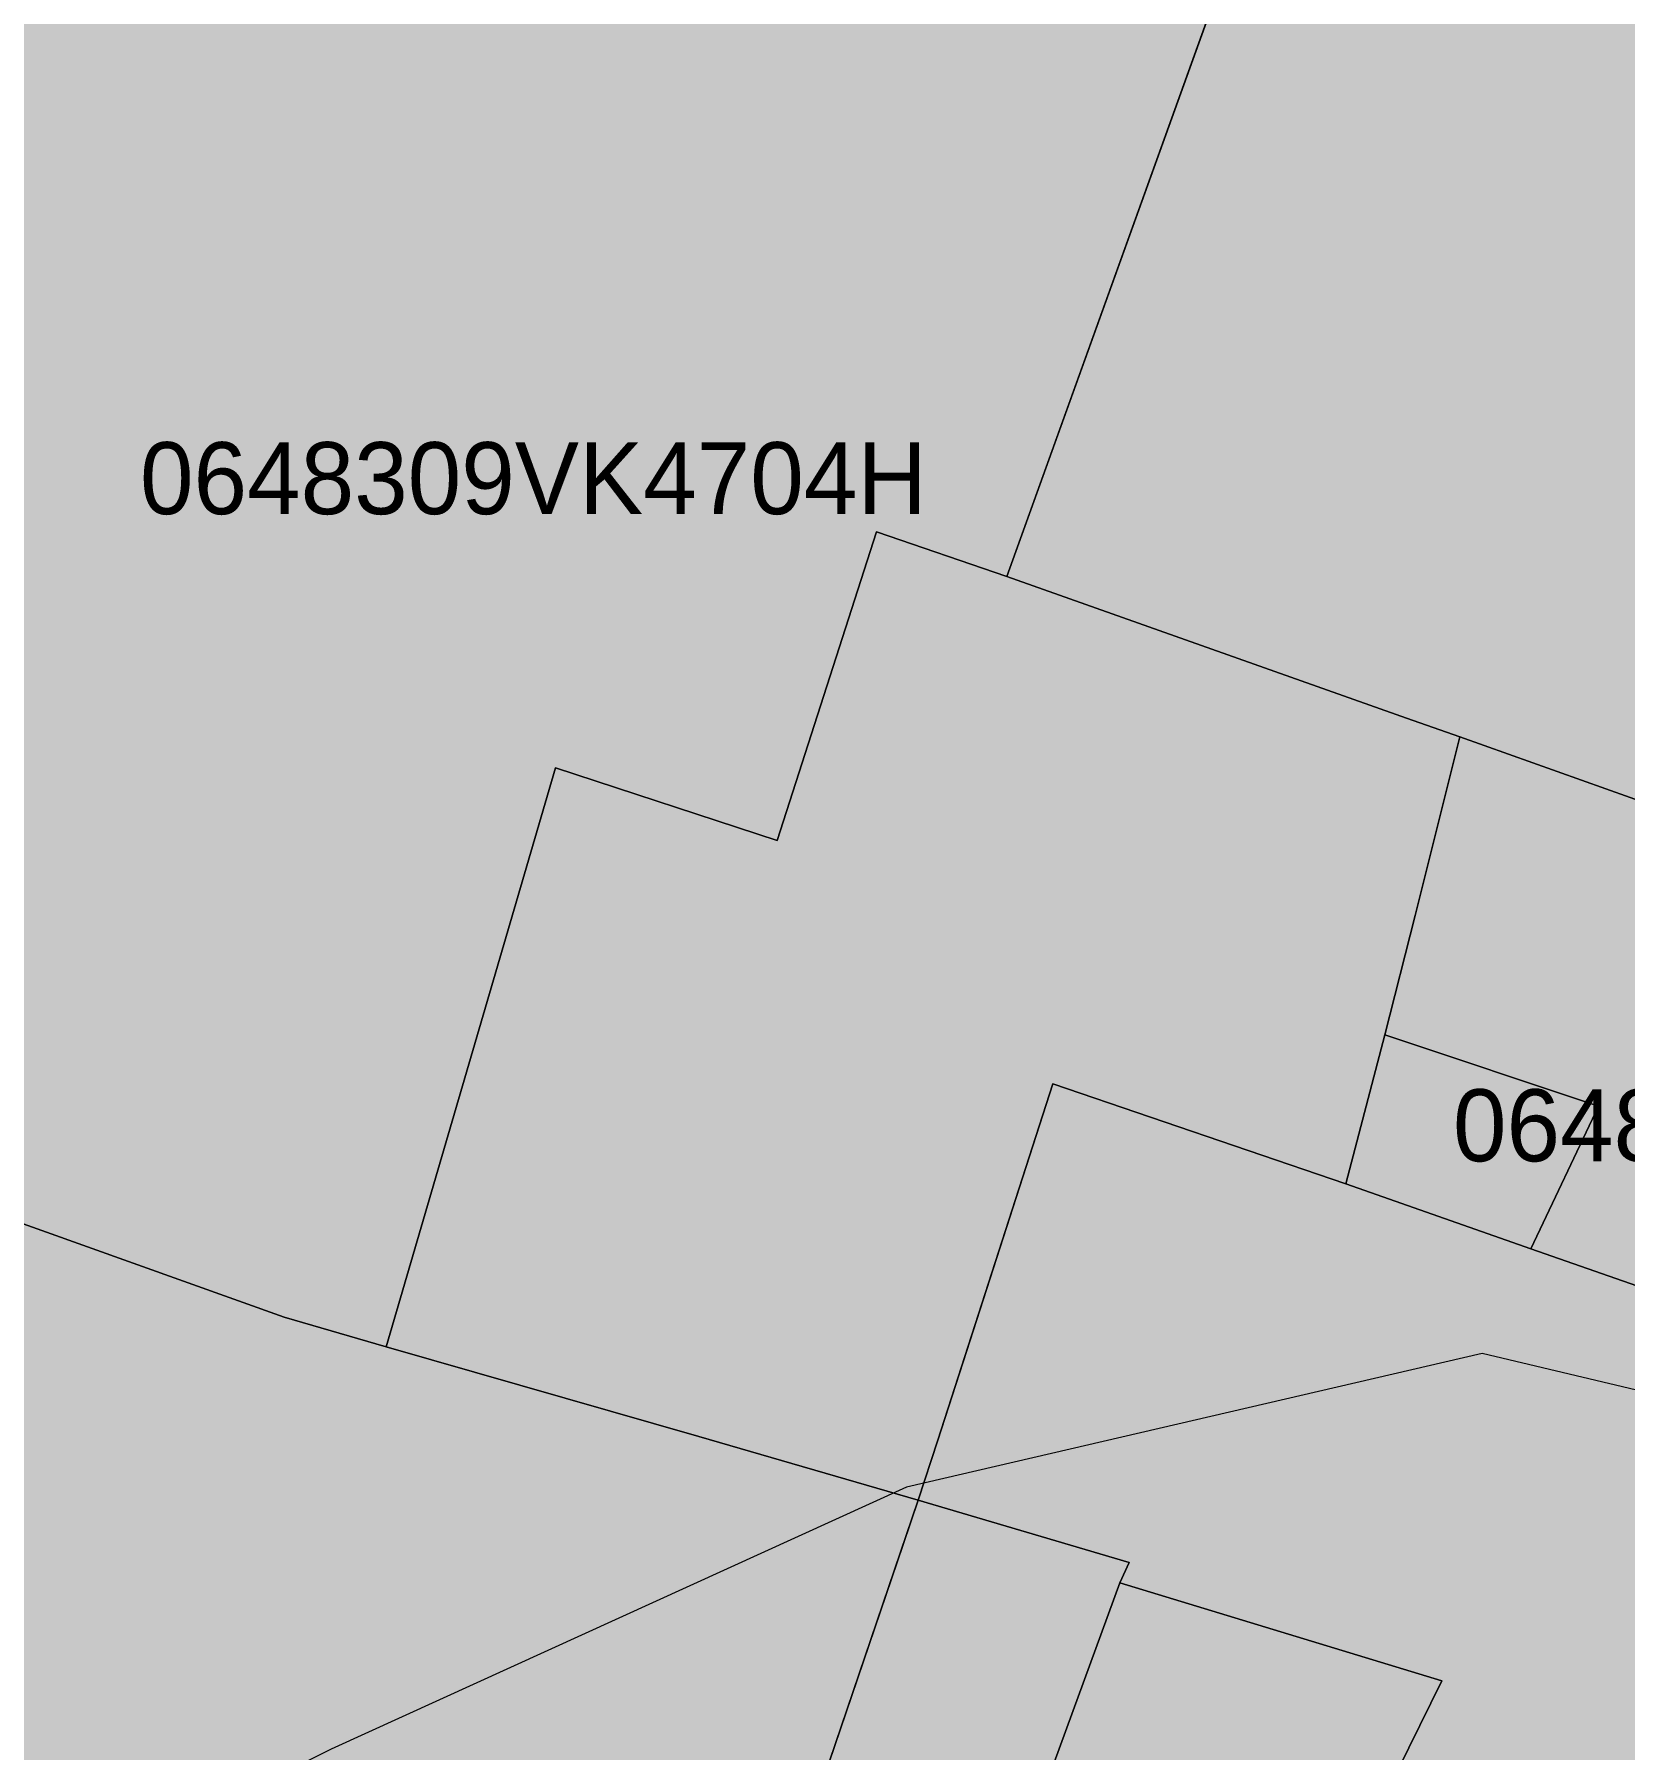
# Model space of a CAD drawing. Header units: metres. Extents: x -6 to 1255, y -2 to 532.
# Drawn here: x 824.14 to 846.23, y 183.56 to 207.38 of the extents above; entities that cross this region are included whole.
import ezdxf

# ---------------------------------------------------------------- set-up
doc = ezdxf.new("R2010")
doc.units = ezdxf.units.M
doc.header["$MEASUREMENT"] = 0
for name, color, linetype, lineweight, true_color in [('TPX_BUILDINGS', 7, 'CONTINUOUS', 0, 0x000000), ('TPX_BUILDINGS_HATCH', 7, 'CONTINUOUS', 0, 0xf0f0f0), ('TPX_BUILDINGS_SHADOWS_HATCH', 7, 'CONTINUOUS', 0, 0x000000), ('TPX_BUILDINGS_SHADOWS_OUTLINES', 7, 'CONTINUOUS', 0, 0x000000), ('TPX_CADASTRES', 7, 'CONTINUOUS', 0, 0x646464), ('TPX_CADASTRES_TEXT', 7, 'CONTINUOUS', 0, 0x000000), ('TPX_RELIEF_CONTOUR_LINES', 7, 'CONTINUOUS', 0, 0x969696)]:
    doc.layers.add(name, color=color, linetype=linetype, lineweight=lineweight, true_color=true_color)

msp = doc.modelspace()

# ---------------------------------------------------------------- hatches: boundary and pattern name
at = {"layer": 'TPX_BUILDINGS_HATCH'}
h = msp.add_hatch(color=256, dxfattribs=at)
h.paths.add_polyline_path([(841.609, 210.855), (837.649, 199.855), (843.199, 197.885), (843.939, 197.625), (852.389, 194.615), (852.529, 194.565), (855.459, 193.515), (856.329, 193.205), (858.089, 196.731), (859.439, 199.435), (865.802, 212.192), (867.699, 215.995), (867.199, 216.175), (866.239, 216.515), (864.259, 217.215), (863.873, 217.35), (861.369, 218.225), (859.029, 219.045), (858.719, 219.154), (857.559, 219.565), (854.719, 213.855), (849.419, 216.015), (847.489, 209.725), (842.019, 212.005), (841.949, 211.815), (841.609, 210.855)])
h.paths.add_polyline_path([(846.629, 202.926), (847.917, 207.015), (854.035, 204.592), (851.894, 200.34), (846.854, 202.301), (846.629, 202.926)], flags=16)
for points in [[(819.809, 195.245), (819.319, 193.625), (819.712, 193.504), (819.409, 192.495), (827.609, 189.565), (829.029, 189.155), (831.379, 197.195), (834.459, 196.185), (835.839, 200.475), (837.649, 199.855), (840.257, 207.099), (841.609, 210.855), (841.653, 210.977), (839.319, 211.685), (839.589, 212.593), (839.279, 212.695), (837.699, 213.214), (826.719, 216.825), (826.388, 215.726), (825.999, 215.845), (825.509, 214.225), (825.899, 214.105), (825.579, 213.045), (825.507, 212.806), (820.699, 196.795), (820.595, 196.447), (820.198, 195.126), (819.809, 195.245)], [(843.319, 195.145), (842.899, 193.485), (845.869, 192.495), (844.929, 190.515), (850.829, 188.455), (853.559, 187.495), (854.979, 187.015), (856.749, 190.455), (857.889, 192.675), (856.329, 193.205), (855.459, 193.515), (852.389, 194.615), (843.939, 197.625), (843.319, 195.145)], [(830.719, 162.795), (830.379, 161.915), (832.539, 161.215), (834.702, 160.51), (834.799, 160.478), (835.269, 160.325), (836.889, 159.795), (837.527, 159.597), (838.829, 159.195), (839.759, 158.905), (841.009, 161.475), (841.182, 161.834), (842.639, 164.865), (843.004, 165.622), (845.768, 171.344), (845.899, 171.615), (847.499, 174.935), (848.159, 176.304), (850.679, 181.525), (852.429, 185.155), (853.559, 187.495), (850.829, 188.455), (844.929, 190.515), (842.359, 191.415), (840.549, 192.033), (838.289, 192.805), (837.087, 189.087), (836.689, 187.855), (836.419, 187.025), (839.349, 186.155), (839.219, 185.875), (843.689, 184.515), (841.716, 180.498), (840.229, 181.155), (839.537, 179.599), (837.299, 180.615), (835.299, 175.235), (838.569, 173.905), (835.952, 168.389), (833.289, 169.565), (833.179, 169.255), (831.999, 166.075), (831.859, 165.685), (830.719, 162.795)]]:
    msp.add_hatch(color=256, dxfattribs=at).paths.add_polyline_path(points)
h = msp.add_hatch(color=256, dxfattribs=at)
h.paths.add_polyline_path([(812.769, 171.895), (811.539, 168.055), (812.609, 167.705), (815.989, 166.605), (820.119, 165.265), (823.669, 164.105), (828.139, 162.645), (830.129, 161.995), (830.379, 161.915), (830.719, 162.795), (827.899, 163.775), (829.039, 167.185), (831.999, 166.075), (833.179, 169.255), (833.289, 169.565), (835.299, 175.235), (837.299, 180.615), (837.729, 181.795), (834.939, 182.675), (836.419, 187.025), (833.369, 187.905), (829.029, 189.155), (827.609, 189.565), (819.409, 192.495), (818.189, 188.725), (812.769, 171.895)])
h.paths.add_polyline_path([(826.189, 173.515), (827.339, 177.175), (828.159, 179.725), (830.369, 179.035), (831.779, 178.605), (829.759, 172.365), (826.189, 173.515)], flags=16)
at = {"layer": 'TPX_BUILDINGS_SHADOWS_HATCH'}
for points in [[(831.379, 197.195), (829.029, 189.155), (833.369, 187.905), (836.419, 187.025), (836.689, 187.855), (838.289, 192.805), (842.359, 191.415), (844.929, 190.515), (845.869, 192.495), (842.899, 193.485), (843.319, 195.145), (843.939, 197.625), (843.199, 197.885), (837.649, 199.855), (835.839, 200.475), (834.459, 196.185), (831.379, 197.195)], [(836.209, 186.408), (834.939, 182.675), (837.729, 181.795), (837.299, 180.615), (839.537, 179.599), (840.229, 181.155), (841.716, 180.498), (843.689, 184.515), (839.219, 185.875), (839.349, 186.155), (836.419, 187.025), (836.209, 186.408)]]:
    msp.add_hatch(color=256, dxfattribs=at).paths.add_polyline_path(points)

# ---------------------------------------------------------------- linework, layer by layer
at = {"layer": 'TPX_BUILDINGS', "elevation": 0.042}
for points in [[(861.369, 218.225), (859.029, 219.045), (858.719, 219.154), (857.559, 219.565), (854.719, 213.855), (849.419, 216.015), (847.489, 209.725), (842.019, 212.005), (841.949, 211.815), (841.609, 210.855), (837.649, 199.855), (843.199, 197.885), (843.939, 197.625), (852.389, 194.615), (852.529, 194.565), (855.459, 193.515), (856.329, 193.205), (858.089, 196.731), (859.439, 199.435), (865.802, 212.192)], [(819.409, 192.495), (827.609, 189.565), (829.029, 189.155), (831.379, 197.195), (834.459, 196.185), (835.839, 200.475), (837.649, 199.855), (840.257, 207.099), (841.609, 210.855), (841.653, 210.977), (839.319, 211.685), (839.589, 212.593), (839.279, 212.695), (837.699, 213.214), (826.719, 216.825), (826.388, 215.726), (825.999, 215.845), (825.509, 214.225), (825.899, 214.105), (825.579, 213.045), (825.507, 212.806), (820.699, 196.795)], [(850.679, 181.525), (852.429, 185.155), (853.559, 187.495), (850.829, 188.455), (844.929, 190.515), (842.359, 191.415), (840.549, 192.033), (838.289, 192.805), (837.087, 189.087), (836.689, 187.855), (836.419, 187.025), (839.349, 186.155), (839.219, 185.875), (843.689, 184.515), (841.716, 180.498)], [(834.939, 182.675), (836.419, 187.025), (833.369, 187.905), (829.029, 189.155), (827.609, 189.565), (819.409, 192.495), (818.189, 188.725), (812.769, 171.895)]]:
    msp.add_lwpolyline(points, dxfattribs=at)
msp.add_lwpolyline([(843.319, 195.145), (842.899, 193.485), (845.869, 192.495), (844.929, 190.515), (850.829, 188.455), (853.559, 187.495), (854.979, 187.015), (856.749, 190.455), (857.889, 192.675), (856.329, 193.205), (855.459, 193.515), (852.389, 194.615), (843.939, 197.625)], close=True, dxfattribs=at)
at = {"layer": 'TPX_BUILDINGS_SHADOWS_OUTLINES', "elevation": 0.039}
for points in [[(831.379, 197.195), (829.029, 189.155), (833.369, 187.905), (836.419, 187.025), (836.689, 187.855), (838.289, 192.805), (842.359, 191.415), (844.929, 190.515), (845.869, 192.495), (842.899, 193.485), (843.319, 195.145), (843.939, 197.625), (843.199, 197.885), (837.649, 199.855), (835.839, 200.475), (834.459, 196.185)], [(836.209, 186.408), (834.939, 182.675), (837.729, 181.795), (837.299, 180.615), (839.537, 179.599), (840.229, 181.155), (841.716, 180.498), (843.689, 184.515), (839.219, 185.875), (839.349, 186.155), (836.419, 187.025)]]:
    msp.add_lwpolyline(points, close=True, dxfattribs=at)
at = {"layer": 'TPX_CADASTRES', "elevation": 0.024}
for points in [[(841.609, 210.855), (837.649, 199.855), (843.199, 197.885), (843.939, 197.625), (852.389, 194.615), (855.459, 193.515), (856.329, 193.205), (859.439, 199.435), (867.699, 215.995), (867.199, 216.175), (866.239, 216.515), (864.259, 217.215), (861.369, 218.225), (859.029, 219.045), (857.559, 219.565), (854.719, 213.855), (849.419, 216.015), (847.489, 209.725), (842.019, 212.005), (841.949, 211.815)], [(820.699, 196.796), (819.409, 192.496), (827.609, 189.565), (829.029, 189.155), (833.369, 187.905), (836.419, 187.025), (836.689, 187.855), (838.289, 192.805), (842.359, 191.415), (842.899, 193.485), (843.319, 195.145), (843.939, 197.625), (843.199, 197.885), (837.649, 199.855), (841.609, 210.855), (841.949, 211.815), (839.279, 212.695), (826.719, 216.826), (825.579, 213.046)], [(842.899, 193.485), (842.359, 191.415), (844.929, 190.515), (850.829, 188.455), (853.559, 187.495), (854.979, 187.015), (856.749, 190.455), (857.889, 192.675), (856.329, 193.205), (855.459, 193.515), (852.389, 194.615), (843.939, 197.625), (843.319, 195.145)], [(812.769, 171.895), (811.539, 168.055), (812.609, 167.705), (815.989, 166.605), (820.119, 165.265), (823.669, 164.105), (828.139, 162.645), (830.129, 161.995), (830.379, 161.915), (830.719, 162.795), (831.859, 165.685), (831.999, 166.075), (833.179, 169.255), (835.299, 175.235), (837.299, 180.615), (837.729, 181.795), (839.219, 185.875), (839.349, 186.155), (836.419, 187.025), (833.369, 187.905), (829.029, 189.155), (827.609, 189.565), (819.409, 192.496), (818.189, 188.726)]]:
    msp.add_lwpolyline(points, close=True, dxfattribs=at)
msp.add_lwpolyline([(850.679, 181.525), (852.429, 185.155), (853.559, 187.495), (850.829, 188.455), (844.929, 190.515), (842.359, 191.415), (838.289, 192.805), (836.689, 187.855), (836.419, 187.025), (839.349, 186.155), (839.219, 185.875), (837.729, 181.795)], dxfattribs=at)
at = {"layer": 'TPX_RELIEF_CONTOUR_LINES', "elevation": 0.045}
for points in [[(844.249, 189.062), (836.256, 187.204), (828.263, 183.565), (826.265, 182.558)], [(851.643, 182.877), (849.557, 186.874), (848.246, 188.109), (844.249, 189.062)]]:
    msp.add_lwpolyline(points, dxfattribs=at)

# ---------------------------------------------------------------- texts
at = {"layer": 'TPX_CADASTRES_TEXT'}
for s, p in [('0648309VK4704H', (825.608, 200.719, 0.024)), ('0648305VK4704H', (843.846, 191.73, 0.024))]:
    msp.add_text(s, height=1, dxfattribs=at).set_placement(p)

doc.saveas('drawing.dxf')
